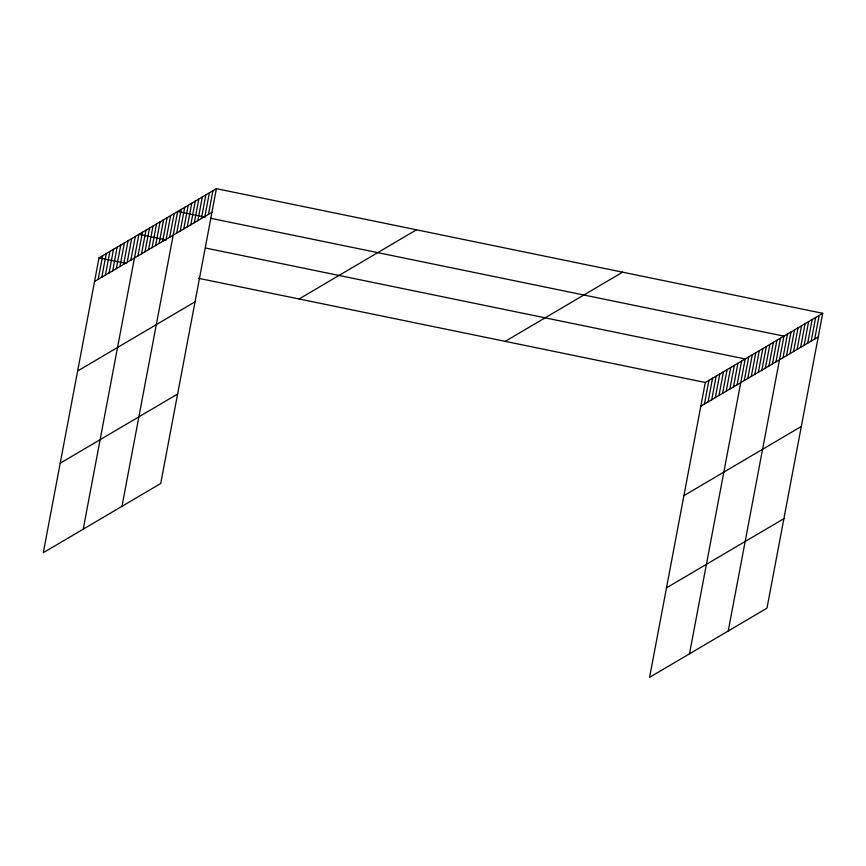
<?xml version="1.0" encoding="UTF-8"?>
<svg xmlns="http://www.w3.org/2000/svg" width="866" height="866" viewBox="0 0 866 866"><rect width="100%" height="100%" fill="white"/><g stroke="black" fill="none" stroke-linecap="round" stroke-linejoin="round"><path stroke-width="1.3" d="M216.413 188.669L99.016 257.851L43.3 552.692L160.708 483.509L216.413 188.669L822.7 313.308L766.984 608.149L649.587 677.331L705.292 382.491L822.7 313.308M98.172 279.382L102.643 255.708M101.798 277.239L106.269 253.576M105.425 275.107L109.895 251.432M109.051 272.963L113.522 249.3M112.688 270.831L117.159 247.156M116.315 268.687L120.785 245.013M119.941 266.555L124.412 242.881M123.567 264.411L128.038 240.737M127.194 262.279L131.675 238.605M130.831 260.136L135.302 236.461M83.212 529.169L138.928 234.329L166.391 239.969M137.975 255.925L142.446 232.25M141.504 253.846L145.975 230.172M145.023 251.768L149.493 228.104M148.541 249.7L153.022 226.026M152.07 247.622L156.54 223.948M155.588 245.543L160.058 221.869M159.106 243.465L163.587 219.802M162.635 241.398L167.106 217.723M166.153 239.319L170.624 215.645M169.682 237.241L174.153 213.566M121.965 506.339L177.671 211.499L205.134 217.139M176.718 233.095L181.189 209.42M180.247 231.016L184.718 207.342M183.765 228.938L188.236 205.274M187.283 226.86L191.765 203.196M190.812 224.792L195.283 201.118M194.33 222.714L198.801 199.039M197.849 220.635L202.33 196.972M201.377 218.568L205.848 194.893M204.896 216.489L209.366 192.815M208.425 214.411L212.895 190.736M704.459 404.021L708.929 380.347M708.085 401.889L712.556 378.215M711.711 399.746L716.182 376.071M715.338 397.602L719.808 373.939M718.964 395.47L723.446 371.795M722.601 393.326L727.072 369.663M726.228 391.194L730.698 367.52M729.854 389.05L734.325 365.387M733.48 386.918L737.951 363.244M737.118 384.775L741.588 361.111M689.498 653.808L745.215 358.968L205.621 248.033M744.262 380.564L748.733 356.889M747.78 378.485L752.262 354.822M751.309 376.418L755.78 352.743M754.827 374.339L759.298 350.665M758.356 372.261L762.827 348.587M761.874 370.183L766.345 346.519M765.392 368.115L769.874 344.441M768.921 366.037L773.392 342.362M772.44 363.958L776.91 340.284M775.958 361.88L780.439 338.216M728.241 630.978L783.957 336.138L210.362 218.221M783.005 357.734L787.475 334.06M786.534 355.655L791.004 331.992M790.052 353.577L794.523 329.914M793.57 351.509L798.041 327.835M797.099 349.431L801.57 325.757M800.617 347.353L805.088 323.689M804.135 345.285L808.617 321.611M807.664 343.207L812.135 319.532M811.182 341.128L815.653 317.454M814.7 339.05L819.182 315.386M94.535 281.515L211.943 212.332M77.626 371.005L195.034 301.823M299.084 298.976L416.492 229.793M60.209 463.202L177.617 394.019M505.224 341.356L622.622 272.173M700.821 406.165L818.229 336.982M683.913 495.644L801.321 426.462M666.495 587.852L783.892 518.669M99.016 257.851L126.468 263.491M198.39 278.278L705.292 382.491"/></g></svg>
